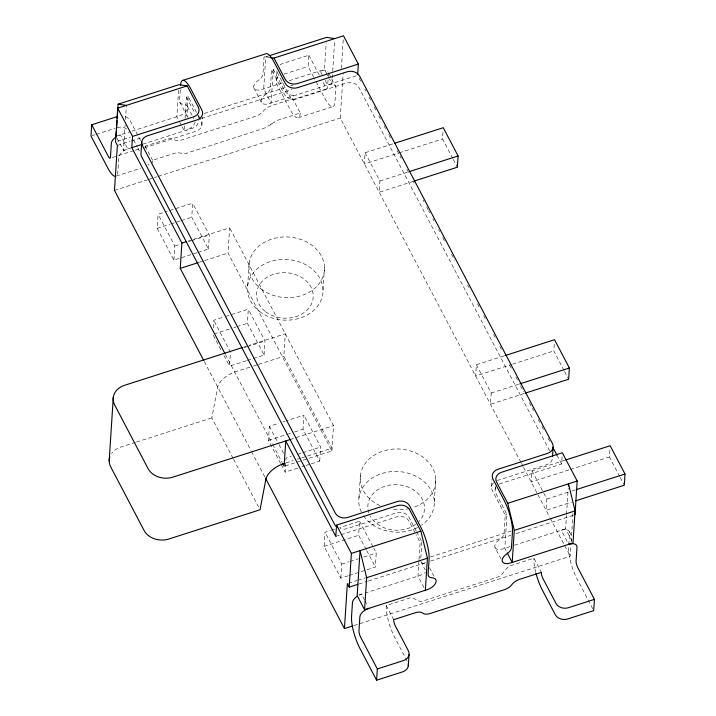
<?xml version="1.0" encoding="UTF-8"?>
<svg xmlns="http://www.w3.org/2000/svg" width="716" height="716" viewBox="0 0 716 716"><rect width="100%" height="100%" fill="white"/><g stroke="black" fill="none" stroke-linecap="round" stroke-linejoin="round"><path stroke-width="0.54" stroke-dasharray="3.58 2.69" d="M131.019 147.944L123.483 150.36L125.121 124.969M125.47 119.527L126.392 105.377M196.927 252.739L173.881 260.123L157.189 228.323L158.102 214.263L164.385 212.249M178.57 90.216L176.852 116.744L179.322 121.451M180.298 89.706L179.582 100.822A9.451 5.057 -27.7 0 0 183.609 104.303A9.451 5.057 -27.7 0 1 187.243 109.333A9.451 5.057 -27.7 0 1 178.588 116.189L131.055 131.422M173.881 260.123L174.794 246.071L158.102 214.263M184.603 125.765L184.272 130.876L181.801 126.168M185.068 118.561L186.455 97.143L188.192 96.588L196.497 112.412M188.192 96.588L187.001 114.963A9.451 5.057 -27.7 0 0 188.084 117.478M197.974 252.408L208.446 249.052L191.754 217.243L192.667 203.192L165.432 211.918M201.858 125.228L202.386 117.048M208.446 249.052L209.358 234.991L192.667 203.192M213.252 327.847L213.735 320.276L224.215 316.92M303.217 460.146L331.875 450.964L228.019 253.079L229.648 227.778L193.642 239.314M246.277 360.766L229.523 366.136L230.427 352.075L213.735 320.276M247.673 285.935L249.123 263.443M247.324 360.425L264.088 355.055L247.396 323.256L248.3 309.196L225.263 316.579M268.912 55.857L265.77 56.859L263.694 88.909L271.113 103.05L273.297 69.309L271.561 69.864L270.371 88.238A9.451 5.057 -27.7 0 1 265.717 94.503A9.451 5.057 -27.7 0 0 261.259 102.128A9.451 5.057 -27.7 0 0 269.377 103.605L357.606 75.314M276.376 80.729L277.038 70.508M264.088 355.055L264.992 341.004L248.3 309.196M280.609 463.467L268.464 440.34L269.377 426.288L278.801 423.263M301.642 457.9L332.054 448.153L283.84 356.282L285.29 333.79L249.114 345.38M313.662 77.042L308.104 66.436L308.829 55.195L282.775 63.545A9.451 7.59 3.7 0 0 278.927 65.881M297.731 468.121L285.156 472.148L286.069 458.088L291.305 456.405M326.961 74.142L324.482 69.434L326.201 42.906M311.344 463.753L319.721 461.068L303.029 429.269L303.942 415.208L286.132 420.918M328.044 80.147L327.552 87.719A4.726 1.235 72.2 0 1 325.52 86.994L322.486 81.212M328.322 75.824L328.465 73.659M332.501 74.366L331.902 83.566L329.432 78.849M332.698 71.233L334.667 40.758M323.014 289.855L324.473 267.363M341.389 68.45L343.358 37.975M520.953 462.339L340.261 118.051L343.17 73.068M319.721 461.068L320.634 447.008L303.942 415.208M348.128 575.807L340.798 578.152L324.106 546.353L325.01 532.292L330.255 530.619M331.875 450.964L333.513 425.662L229.648 227.778M392.556 143.943L365.097 152.741L364.372 163.991L398.168 153.161M340.798 578.152L341.702 564.101L325.01 532.292M358.949 497.96L360.399 475.469M365.097 152.741L379.936 181.014L379.212 192.255L413.007 181.425M366.252 549.727L358.671 535.273L359.575 521.221L339.679 527.594M349.175 575.467L375.363 567.081L376.267 553.02L373.743 548.205M452.763 158.442L442.533 138.94L442.989 131.789M418.958 560.592L417.947 576.12L425.367 590.253M419.021 559.518L420.131 542.379L416.085 534.673M420.82 558.041L421.867 541.824L420.131 542.379M434.29 501.88L435.749 479.389M503.831 355.959L476.373 364.766L475.648 376.007L511.555 364.498M476.373 364.766L491.212 393.03L490.487 404.28L524.282 393.442M491.57 486.468L492.026 479.308M495.159 489.44L495.356 486.379M493.387 482.861A9.451 7.59 3.7 0 0 492.259 490.37L505.236 515.108L504.046 533.483A9.451 5.057 -27.7 0 1 499.392 539.748A9.451 5.057 -27.7 0 0 494.935 547.364L502.355 561.496M495.767 487.533A9.451 7.59 3.7 0 0 495.848 493.351L506.973 514.553L504.798 548.286L506.776 552.054M564.754 460.281L532.015 470.77L531.29 482.02L569.31 469.83M564.038 370.458L553.808 350.956L554.336 342.785M543.784 493.19L546.854 499.043L546.12 510.284L571.475 502.167M499.365 484.088A9.451 7.59 3.7 0 1 500.824 483.497L561.612 464.013L562.078 456.862M572.012 541.054L565.586 528.802L566.454 515.386M566.526 514.294L568.209 488.178M568.79 544.93L569.56 533.035A9.451 5.057 -27.7 0 0 561.246 530.198L568.656 544.33M354.026 625.515L570.231 556.225L571.082 543.059M571.153 541.958L573.068 512.343M619.68 476.462L609.441 456.969L609.969 448.789M233.076 458.41L211.82 417.902L217.628 387.553A18.902 10.122 -27.7 0 1 235.591 371.738L252.372 366.359M270.863 124.602L263.613 128.486L188.21 152.669C183.582 155.462 179 151.228 174.301 153.34L152.606 160.303A23.628 6.193 72.2 0 1 152.052 163.338M271.982 123.626L277.235 120.422L300.237 112.985L292.817 98.853A4.726 1.235 72.2 0 1 290.777 98.128L277.799 73.39A9.451 7.59 3.7 0 1 277.137 71.466M92.033 135.682L95.156 134.68M96.204 134.348L114.963 128.334M284.127 74.124L308.104 66.436M116.064 136.228L129.99 131.762M282.865 82.77L261.958 89.473A9.451 5.057 -27.7 0 1 253.84 87.987A9.451 5.057 -27.7 0 1 258.297 80.371A9.451 5.057 -27.7 0 0 262.951 74.106L263.953 58.542A23.628 6.193 72.2 0 1 264.276 56.287M289.255 80.72L324.482 69.434M117.451 141.276L130.5 137.096M204.23 113.468L286.516 87.101M290.705 85.759L292.799 85.088M117.379 145.429L130.16 141.338M131.225 140.998L141.875 137.579M201.518 118.471L292.047 89.455M142.735 144.193L192.604 128.191A9.451 7.59 3.7 0 0 198.243 120.27M145.071 146.771A4.726 1.235 72.2 0 0 145.187 146.162L166.882 139.208A9.451 5.057 -27.7 0 1 174.221 139.611A9.451 5.057 -27.7 0 0 181.56 140.014L255.71 116.252A9.451 5.057 -27.7 0 0 263.416 111.025A9.451 5.057 -27.7 0 1 271.113 105.807L292.817 98.853M112.215 157.556L117.478 155.864M118.525 155.533L134.322 150.467M135.369 150.136L139.584 148.785M292.477 99.784L327.212 88.65M116.171 176.091L140.381 168.332M298.536 117.648L333.28 106.514M114.471 190.411L147.487 179.832M148.552 179.492L157.072 176.763M158.138 176.422L340.261 118.051M157.189 228.323L169.764 224.296M170.811 223.956L180.235 220.94M181.282 220.6L191.754 217.243M399.224 152.821L442.533 138.94M188.353 241.015L192.586 239.654M174.794 246.071L180.029 244.389M188.406 241.704L190.501 241.032M191.548 240.701L209.358 234.991M379.936 181.014L408.451 171.876M199.361 262.262L203.604 260.901M204.669 260.561L228.019 253.079M213.878 333.996L229.585 328.957M233.774 327.615L235.868 326.944M236.915 326.612L247.396 323.256M243.798 347.09L248.049 345.721M244.049 347.716L246.143 347.045M247.19 346.705L264.992 341.004M253.419 366.028L257.617 364.677M258.664 364.346L283.84 356.282M135.476 442.372L120.628 447.124A18.902 15.17 3.7 0 0 111.589 453.434M136.532 442.032L211.82 417.902M282.99 421.921L285.084 421.25M268.464 440.34L287.322 434.299M288.369 433.968L290.463 433.296M294.652 431.954L303.029 429.269M512.611 364.158L553.808 350.956M290.087 439.579L333.513 425.662M297.588 454.392L301.776 453.049M302.823 452.718L320.634 447.008M491.212 393.03L518.67 384.232M285.917 462.939L293.256 460.585M297.444 459.242L300.595 458.24M285.174 465.928L302.152 460.486M301.919 466.778L305.061 465.767M306.108 465.427L310.296 464.084M331.302 530.279L334.444 529.276M497.235 480.525L546.729 464.657A9.451 7.59 3.7 0 0 552.403 458.714M335.822 536.382L340.01 535.031M341.058 534.7L396.61 516.898A9.451 7.59 3.7 0 1 409.006 521.176L415.584 533.706M324.106 546.353L358.671 535.273M570.366 469.49L609.441 456.969M341.702 564.101L349.041 561.747M350.088 561.416L358.465 558.731M363.701 557.048L376.267 553.02M546.854 499.043L571.144 491.257M572.2 490.916L575.369 489.905M505.236 515.108L506.973 514.553M348.415 583.263L356.935 580.533M358 580.193L365.455 577.803M430.423 556.985L511.367 531.039M358.94 584.023L367.317 581.329M368.373 580.998L426.342 562.418M430.549 561.067L510.759 535.362M516.003 533.68L574.035 515.09M358.895 595.041L419.683 575.566A9.451 5.057 -27.7 0 0 425.358 572.46M510.123 546.577L503.053 548.841A9.451 5.057 -27.7 0 1 494.935 547.364M514.383 545.216L565.586 528.802M407.109 661.011L394.65 637.267A23.628 6.193 72.2 0 1 386.282 605.539L407.986 598.585C413.83 595.327 417.598 603.534 423.433 600.858L497.584 577.096C504.162 575.181 505.156 566.419 512.217 565.184L533.912 558.229L541.332 572.361M265.77 56.859L269.896 57.468M420.91 561.621L425.34 570.061M453.273 159.408L457.363 167.213M564.548 371.434L568.647 379.229M620.19 477.438L623.77 484.267M359.163 78.286L360.721 81.248M364.874 89.16L365.912 91.138M369.026 97.072L370.584 100.043M374.217 106.961L375.775 109.933M378.889 115.867L381.485 120.816M384.08 125.756L385.638 128.728M388.752 134.662L391.348 139.602M397.058 150.485L401.211 158.397M406.921 169.271L408.997 173.236M413.15 181.148L414.188 183.126M423.013 199.934L424.051 201.912M426.647 206.861L428.204 209.824M428.723 210.817L429.761 212.795M432.876 218.729L433.914 220.707M438.586 229.612L439.624 231.59M442.739 237.524L444.815 241.48M451.563 254.332L454.678 260.266M467.655 284.995L469.213 287.966M477.518 303.79L479.076 306.752M483.748 315.658L485.305 318.62M493.61 334.453L495.168 337.415M499.84 346.32L501.397 349.283M509.702 365.106L511.26 368.078M515.932 376.983L517.489 379.945M520.604 385.879L523.718 391.813M529.428 402.696L533.581 410.608M538.253 419.504L539.81 422.476M541.887 426.432L543.444 429.403M548.116 438.299L549.673 441.271M556.941 455.116L561.612 464.013M549.628 450.847L358.832 87.307A9.451 7.59 3.7 0 0 346.437 83.02L296.934 98.889A9.451 7.59 3.7 0 1 284.538 94.602L271.561 69.864M329.253 74.187L331.231 77.954M331.723 78.894L335.679 86.439M569.363 531.675L571.833 536.391M327.454 75.082L328.939 77.91M532.015 470.77L543.265 492.214M322.119 74.589L320.142 70.821A9.451 5.057 -27.7 0 1 328.259 72.298M325.091 80.246L327.561 84.953A9.451 5.057 -27.7 0 1 335.885 87.799L334.972 101.851A23.628 6.193 72.2 0 1 324.796 98.244L314.172 77.999M308.829 55.195L319.452 75.431M521.472 463.324L523.02 466.277M523.539 467.262L537.421 493.718M537.94 494.693L549.709 517.131M550.228 518.107L570.231 556.225M592.696 608.698L577.015 578.814A23.628 6.193 72.2 0 1 568.656 547.096M273.297 69.309L284.422 90.511A9.451 7.59 3.7 0 0 296.818 94.798M253.84 87.987L261.259 102.128M416.157 530.941L408.89 517.086A9.451 7.59 3.7 0 0 396.494 512.808L346.991 528.668A9.451 7.59 3.7 0 1 339.769 528.569M416.676 531.934L421.348 540.84M186.455 97.143L195.047 113.522M187.431 106.424L193.866 118.668M429.519 567.681L433.977 576.165M179.788 102.182L187.225 116.377M179.823 122.4L181.3 125.228M359.575 521.221L373.233 547.239M366.762 550.693L375.363 567.081M145.187 146.162L152.606 160.303M386.282 605.539L393.702 619.671M140.551 140.497L130.169 120.709A9.451 7.59 3.7 0 0 122.615 115.974M133.597 139.871L137.23 146.798M137.749 147.782L139.826 151.738M364.471 599.865L361.499 594.208A9.451 5.057 -27.7 0 0 359.244 595.121M364.963 600.805L367.935 606.461M269.377 426.288L278.479 443.634M278.989 444.591L283.536 453.273M117.048 138.107L123.483 150.36M225.433 354.465L272.17 443.517M272.689 444.502L282.032 462.312M213.332 335.294L221.933 351.681M223.956 355.53L229.523 366.136M281.111 464.433L285.156 472.148M204.275 361.526L250.994 450.552M251.513 451.536L265.018 477.25M233.595 459.395L259.514 508.79M149.241 165.065A23.628 6.193 72.2 0 1 147.899 164.277M424.704 563.68A9.451 5.057 -27.7 0 1 421.76 562.722M535.738 572.37A23.628 6.193 72.2 0 1 533.912 558.229M117.048 127.672A9.451 7.59 3.7 0 1 126.419 128.791M300.237 112.985A23.628 6.193 72.2 0 1 290.052 109.378L277.074 84.64A9.451 7.59 3.7 0 1 278.202 77.131M144.569 147.997A9.451 7.59 3.7 0 1 146.699 147.04L196.193 131.171A9.451 7.59 3.7 0 0 201.169 121.317M117.317 174.471A23.628 6.193 72.2 0 0 117.863 171.428L118.775 157.377A9.451 5.057 -27.7 0 1 127.824 148.973L120.404 134.832A9.451 5.057 -27.7 0 0 118.14 135.745M379.99 505.612A37.805 30.349 3.7 0 1 369.653 458.598A37.805 30.349 3.7 0 1 428.678 462.33A37.805 30.349 3.7 0 1 412.577 507.68M409.624 508.485A37.805 30.349 3.7 0 1 392.941 509.309M195.056 121.917A9.451 5.057 -27.7 0 1 186.008 130.321M270.612 124.682A9.129 2.103 -32.3 0 1 271.74 123.671M361.294 511.94A37.805 30.349 3.7 0 1 378.934 474.547A37.805 30.349 3.7 0 1 427.685 485.358A37.805 30.349 3.7 0 1 421.375 525.267M417.616 527.504A37.805 30.349 3.7 0 1 362.797 514.697M368.928 513.068A28.354 22.76 3.7 0 1 401.318 485.162A28.354 22.76 3.7 0 1 418.833 521.633M415.683 524.398A28.354 22.76 3.7 0 1 370.118 515.788M261.009 288.978A37.805 30.349 3.7 0 0 323.534 274.917A37.805 30.349 3.7 0 0 275.588 238.034A37.805 30.349 3.7 0 0 261.009 288.978M259.559 311.469A37.805 30.349 3.7 0 0 322.084 297.409A37.805 30.349 3.7 0 0 274.13 260.526A37.805 30.349 3.7 0 0 259.559 311.469M265.618 311.675A28.354 22.76 3.7 0 0 312.516 301.132A28.354 22.76 3.7 0 0 276.555 273.467A28.354 22.76 3.7 0 0 265.618 311.675"/><path stroke-width="1.07" d="M117.773 116.422L91.72 124.772L90.995 136.013L107.686 167.821A23.628 6.193 72.2 0 0 114.506 176.199M224.914 353.48L180.253 268.384L181.891 243.082L131.816 147.675L132.541 136.434L193.329 116.95A9.451 7.59 3.7 0 0 198.305 107.096L187.18 85.893L117.701 108.161L115.527 141.902L117.379 145.429L114.471 190.411L203.756 360.542M116.064 136.228L116.35 131.807M116.493 129.596L117.066 120.753M117.209 118.543L118.131 104.178L178.928 84.694L187.18 85.893M109.163 460.997L113.298 397.165M141.759 141.732L141.025 152.982A9.451 7.59 3.7 0 0 141.723 156.885L334.596 524.389A9.451 7.59 3.7 0 0 336.985 527.11M357.669 74.294L358.331 64.073L343.501 35.8L274.022 58.068L269.896 57.468M425.367 590.253L427.443 558.203L420.856 531.138L409.731 509.935A9.451 7.59 3.7 0 0 397.335 505.648L336.547 525.132L335.822 536.382L285.747 440.966L284.109 466.268L282.551 463.306M352.961 625.856L344.441 628.585L347.35 583.603L349.202 587.138L357.884 584.354M349.202 587.138L351.386 553.405L336.547 525.132M364.578 609.737L366.655 577.687L360.067 550.622L357.159 595.605L364.578 609.737L427.103 589.698A9.451 5.057 -27.7 0 0 435.767 582.842A9.451 5.057 -27.7 0 0 432.124 577.812A9.451 5.057 -27.7 0 1 428.096 574.339L429.108 558.775A23.628 6.193 72.2 0 0 420.74 527.048L409.615 505.845A9.451 7.59 3.7 0 0 397.219 501.558L347.716 517.426A9.451 7.59 3.7 0 1 335.33 513.139L142.448 145.643A9.451 7.59 3.7 0 1 147.424 135.789L196.927 119.93A9.451 7.59 3.7 0 0 201.894 110.076L190.769 88.873A23.628 6.193 72.2 0 0 180.584 85.258M408.29 663.92A9.451 7.59 3.7 0 1 402.652 671.85L376.598 680.2L377.332 668.959L360.64 637.15A4.726 1.235 72.2 0 1 358.967 630.805L359.871 616.753A9.451 5.057 -27.7 0 1 368.919 608.34M408.317 665.907L409.051 654.657M394.668 143.263L443.258 127.699L458.097 155.963L457.363 167.213L414.063 181.085M574.993 514.777L577.177 481.045L562.337 452.772L501.549 472.256A9.451 7.59 3.7 0 0 496.573 482.101L507.707 503.303L514.285 530.368L512.208 562.418L507.268 553.003M552.528 456.665L553.128 447.464M504.896 355.628L554.533 339.715L569.372 367.988L568.647 379.229L525.338 393.111M568.352 486.003L568.495 483.819L575.073 510.893L573.006 542.943L510.472 562.982A9.451 5.057 -27.7 0 1 502.355 561.496A9.451 5.057 -27.7 0 1 506.812 553.88A9.451 5.057 -27.7 0 0 511.466 547.615L512.477 532.051A23.628 6.193 72.2 0 0 504.109 500.332L492.984 479.129A9.451 7.59 3.7 0 1 497.96 469.275L547.463 453.416A9.451 7.59 3.7 0 0 552.439 443.562L359.557 76.066A9.451 7.59 3.7 0 0 347.162 71.779L297.659 87.638A9.451 7.59 3.7 0 1 285.263 83.36L274.139 62.158A23.628 6.193 72.2 0 0 265.788 53.807L182.419 80.523M568.656 544.33A9.451 5.057 -27.7 0 1 576.98 547.167L576.076 561.228A4.726 1.235 72.2 0 0 577.749 567.573L594.432 599.373L593.707 610.623L567.654 618.973A9.451 7.59 3.7 0 1 555.267 614.686L542.28 589.948A23.628 6.193 72.2 0 1 535.989 573.337M565.81 459.94L610.175 445.728L625.005 473.992L624.28 485.242L575.7 500.806M269.959 55.517L326.559 37.384L334.811 38.583M358.331 64.073L297.543 83.548A9.451 7.59 3.7 0 1 285.147 79.27L274.022 58.068M131.816 147.675L142.296 144.319M181.891 243.082L186.232 241.695M409.507 171.536L458.097 155.963M180.253 268.384L198.296 262.602M242.733 347.43L124.629 385.28A18.902 15.17 3.7 0 0 114.676 404.979L148.06 468.586A18.902 15.17 3.7 0 0 172.851 477.151L290.087 439.579M519.727 383.892L569.372 367.988M351.386 553.405L420.856 531.138M507.707 503.303L577.177 481.045M576.425 489.565L625.005 473.992M366.655 577.687L427.443 558.203M514.285 530.368L575.073 510.893M377.332 668.959L403.385 660.608A9.451 7.59 3.7 0 0 408.353 650.755L395.375 626.017A4.726 1.235 72.2 0 1 393.702 619.671L415.405 612.717A9.451 5.057 -27.7 0 1 422.744 613.12A9.451 5.057 -27.7 0 0 430.083 613.523L504.225 589.76A9.451 5.057 -27.7 0 0 511.931 584.533A9.451 5.057 -27.7 0 1 519.637 579.316L541.332 572.361A4.726 1.235 72.2 0 0 543.005 578.707L555.992 603.445A9.451 7.59 3.7 0 0 568.388 607.723L594.432 599.373M118.131 104.178L126.392 105.377M552.788 447.205L556.941 455.116M198.055 115.383L200.131 119.339M117.701 108.161L132.541 136.434M91.72 124.772L108.411 156.571A4.726 1.235 72.2 0 0 110.443 157.296L111.356 143.236A9.451 5.057 -27.7 0 1 116.01 136.98M376.598 680.2L359.906 648.401A23.628 6.193 72.2 0 1 351.547 616.673L352.451 602.612A9.451 5.057 -27.7 0 1 357.114 596.356M265.538 478.243L344.441 628.585M109.754 457.068A18.902 15.17 3.7 0 0 110.685 466.823L144.059 530.431A18.902 15.17 3.7 0 0 168.851 539.005L260.033 509.774L265.851 479.425A18.902 10.122 -27.7 0 1 283.813 463.61"/></g></svg>
